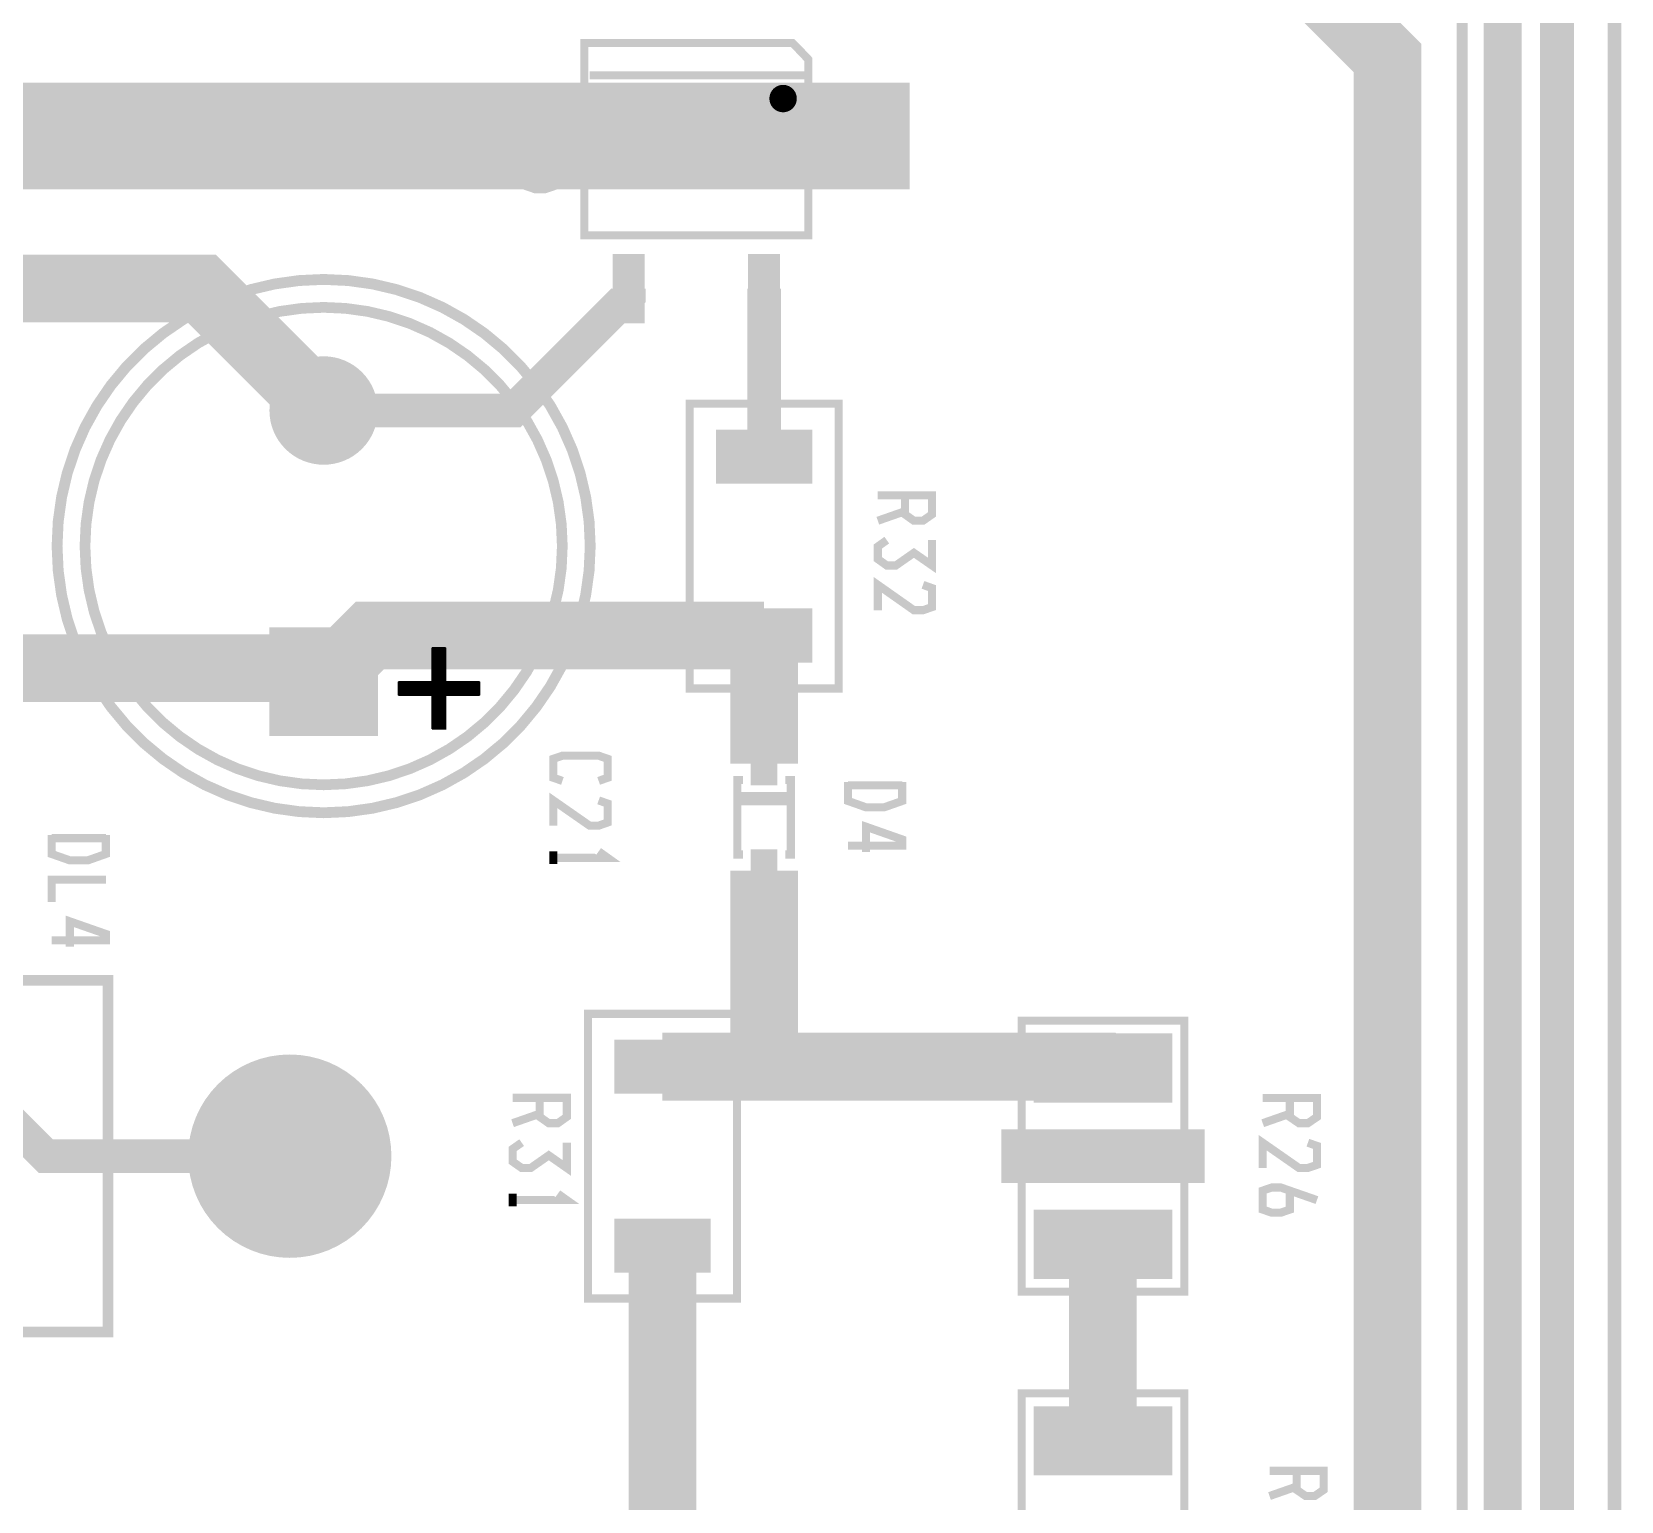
# Model space of a CAD drawing. Extents: x -20 to 155, y -91 to 215.
# Drawn here: x 125.34 to 155.13, y 73.55 to 101.08 of the extents above; entities that cross this region are included whole.
import ezdxf

# ---------------------------------------------------------------- set-up
doc = ezdxf.new("R2010")
doc.units = 0
doc.header["$MEASUREMENT"] = 0
doc.layers.get('0').update_dxf_attribs({"linetype": 'CONTINUOUS'})
for name, color, linetype in [('25-334-0_BOT', 7, 'CONTINUOUS'), ('25-334-0_DRD', 7, 'CONTINUOUS'), ('25-334-0_DRL', 2, 'CONTINUOUS'), ('25-334-0_IN1', 4, 'CONTINUOUS'), ('25-334-0_IN2', 3, 'CONTINUOUS'), ('25-334-0_SMB', 5, 'CONTINUOUS'), ('25-334-0_SMT', 10, 'CONTINUOUS'), ('25-334-0_SPT', 14, 'CONTINUOUS'), ('25-334-0_SST', 12, 'CONTINUOUS'), ('25-334-0_TOP', 11, 'CONTINUOUS'), ('THRUHOLE_TAP', 15, 'CONTINUOUS')]:
    doc.layers.add(name, color=color, linetype=linetype)

# ---------------------------------------------------------------- blocks, each defined once
blk = doc.blocks.new('ROUND_7')
at = {"const_width": 1.016}
blk.add_lwpolyline([(-0.508, 0, 1), (0.508, 0, 1)], format="xyb", close=True, dxfattribs=at)
blk = doc.blocks.new('SQUARE_9')
blk.add_solid([(1.016, 1.016), (1.016, -1.016), (-1.016, 1.016), (-1.016, -1.016)])
blk = doc.blocks.new('ROUND_14')
at = {"const_width": 1.905}
blk.add_lwpolyline([(-0.9525, 0, 1), (0.9525, 0, 1)], format="xyb", close=True, dxfattribs=at)
blk = doc.blocks.new('ROUND_80')
at = {"const_width": 0.54991}
blk.add_lwpolyline([(-0.274954, 0, 1), (0.274954, 0, 1)], format="xyb", close=True, dxfattribs=at)
blk = doc.blocks.new('RECTANGLE_4')
blk.add_solid([(1.30048, 0.6477), (1.30048, -0.6477), (-1.30048, 0.6477), (-1.30048, -0.6477)])
blk = doc.blocks.new('RECTANGLE_10')
blk.add_solid([(0.9017, 0.508), (0.9017, -0.508), (-0.9017, 0.508), (-0.9017, -0.508)])
blk = doc.blocks.new('RECTANGLE_15')
blk.add_solid([(0.25019, 0.40005), (0.25019, -0.40005), (-0.25019, 0.40005), (-0.25019, -0.40005)])
blk = doc.blocks.new('RECTANGLE_47')
blk.add_solid([(0.29972, 0.65024), (0.29972, -0.65024), (-0.29972, 0.65024), (-0.29972, -0.65024)])

msp = doc.modelspace()

# ---------------------------------------------------------------- linework, layer by layer
at = {"layer": '25-334-0_DRD', "const_width": 0.254}
for points in [[(-15.99946, -4.99872), (155.00096, -4.99872), (155.00096, 215.00084), (-4.99872, 215.00084), (-4.99872, 189.35954), (-15.99946, 189.35954), (-15.99946, -4.99872)], [(130.175, 94.615), (130.175, 93.345)], [(131.445, 94.615), (130.175, 94.615)], [(130.81, 94.615), (130.81, 93.345)], [(131.445, 93.345), (131.445, 94.615)], [(131.445, 93.98), (130.175, 93.98)], [(130.175, 93.345), (131.445, 93.345)], [(130.175, 89.535), (130.175, 88.265)], [(131.445, 89.535), (130.175, 89.535)], [(130.81, 89.535), (130.81, 88.265)], [(131.445, 88.265), (131.445, 89.535)], [(131.445, 88.9), (130.175, 88.9)], [(130.175, 88.265), (131.445, 88.265)], [(129.54, 80.645), (129.54, 79.375)], [(130.81, 80.645), (129.54, 80.645)], [(130.175, 80.645), (130.175, 79.375)], [(130.81, 79.375), (130.81, 80.645)], [(130.81, 80.01), (129.54, 80.01)], [(129.54, 79.375), (130.81, 79.375)]]:
    msp.add_lwpolyline(points, dxfattribs=at)
at = {"layer": '25-334-0_DRL'}
for points, const_width in [([(-15.99946, -4.99872), (155.00096, -4.99872), (155.00096, 215.00084), (-4.99872, 215.00084), (-4.99872, 189.35954), (-15.99946, 189.35954), (-15.99946, -4.99872)], 0.254), ([(141.7955, 99.1235), (102.235, 99.1235)], 1.99898), ([(143.51, 80.01), (147.32, 80.01)], 1.00076)]:
    msp.add_lwpolyline(points, dxfattribs=dict(at, const_width=const_width))
at = {"layer": '25-334-0_IN1'}
for points, const_width in [([(85.3186, -1.9558), (85.3694, -1.905), (89.916, -1.905), (90.678, -1.143), (98.298, -1.143), (98.806, -1.651), (103.124, -1.651), (104.775, -3.302), (130.175, -3.302), (138.176, 4.699), (138.938, 4.699), (152.146, 17.907), (152.146, 111.76), (149.86, 114.046), (149.86, 115.824)], 0.2032), ([(138.43, 3.81), (138.684, 3.81), (152.654, 17.78), (152.654, 112.014), (150.622, 114.046), (150.622, 115.062)], 0.2032), ([(151.384, 114.3), (153.162, 112.522), (153.162, 17.526), (131.826, -3.81), (104.648, -3.81), (102.9208, -2.0828), (98.2218, -2.0828)], 0.2032), ([(136.525, 103.124), (138.176, 104.775), (146.558, 104.775), (150.749, 100.584), (150.749, 18.796), (131.6482, -0.3048), (126.5428, -0.3048)], 1.27), ([(153.924, 12.954), (153.924, 104.14)], 0.635)]:
    msp.add_lwpolyline(points, dxfattribs=dict(at, const_width=const_width))
at = {"layer": '25-334-0_IN2', "const_width": 0.635}
msp.add_lwpolyline([(142.875, 113.03), (152.908, 102.997), (152.908, 14.478), (136.779, -1.651), (136.779, -3.81)], dxfattribs=at)
at = {"layer": '25-334-0_SST'}
for points, const_width in [([(139.69746, 100.76434), (139.59586, 100.86594), (135.69696, 100.86594), (135.69696, 97.26168), (139.89304, 97.26168), (139.89304, 100.5586), (139.69746, 100.76434)], 0.1524), ([(135.79602, 100.25888), (139.89304, 100.25888)], 0.1524), ([(139.59078, 99.88296), (139.25042, 99.88296)], 0.1524), ([(139.58316, 99.7458), (139.25804, 99.7458)], 0.1524), ([(139.34186, 99.9871), (139.34186, 99.66198)], 0.1524), ([(139.47902, 99.99472), (139.47902, 99.65436)], 0.1524), ([(135.12038, 98.96094), (134.27456, 98.96094), (134.10438, 99.01936), (134.10438, 99.37496), (134.27456, 99.43338), (135.12038, 99.43338)], 0.1524), ([(134.61238, 98.18116), (134.61238, 98.53676), (134.78256, 98.59518), (134.9502, 98.59518), (135.12038, 98.53676), (135.12038, 98.18116), (134.9502, 98.12274), (134.78256, 98.12274), (134.10438, 98.35896)], 0.1524), ([(137.668, 94.107), (140.462, 94.107), (140.462, 88.773), (137.668, 88.773), (137.668, 94.107)], 0.1524), ([(141.70406, 92.38996), (141.70406, 92.03436), (141.8717, 91.91498), (142.04188, 91.91498), (142.21206, 92.03436), (142.21206, 92.38996), (141.19606, 92.38996)], 0.1524), ([(141.70406, 92.09278), (141.19606, 91.91498)], 0.1524), ([(141.3637, 91.55176), (141.19606, 91.43238), (141.19606, 91.19616), (141.3637, 91.07678), (141.53388, 91.07678), (141.8717, 91.313), (142.21206, 91.07678), (142.21206, 91.55176)], 0.1524), ([(141.19606, 90.23858), (141.19606, 90.71356), (141.8717, 90.23858), (142.04188, 90.23858), (142.21206, 90.297), (142.21206, 90.6526), (142.04188, 90.71356)], 0.1524), ([(132.842, 89.535), (132.842, 88.9)], 0.0254), ([(133.096, 89.535), (132.842, 89.535)], 0.0254), ([(133.096, 89.50706), (132.842, 89.50706)], 0.0254), ([(133.096, 89.4842), (132.842, 89.4842)], 0.0254), ([(133.096, 89.46134), (132.842, 89.46134)], 0.0254), ([(133.096, 89.43848), (132.842, 89.43848)], 0.0254), ([(133.096, 89.41562), (132.842, 89.41562)], 0.0254), ([(133.096, 89.39276), (132.842, 89.39276)], 0.0254), ([(133.096, 89.3699), (132.842, 89.3699)], 0.0254), ([(132.85724, 89.535), (132.85724, 88.011)], 0.0254), ([(132.8801, 89.535), (132.8801, 88.011)], 0.0254), ([(132.90296, 89.535), (132.90296, 88.011)], 0.0254), ([(132.92582, 89.535), (132.92582, 88.011)], 0.0254), ([(132.94868, 89.535), (132.94868, 88.011)], 0.0254), ([(132.97154, 89.535), (132.97154, 88.011)], 0.0254), ([(132.9944, 89.535), (132.9944, 88.011)], 0.0254), ([(133.01726, 89.535), (133.01726, 88.011)], 0.0254), ([(133.04012, 89.535), (133.04012, 88.011)], 0.0254), ([(133.06298, 89.535), (133.06298, 88.011)], 0.0254), ([(133.08584, 89.535), (133.08584, 88.011)], 0.0254), ([(133.096, 89.535), (133.096, 88.9)], 0.0254), ([(133.096, 89.34704), (132.842, 89.34704)], 0.0254), ([(133.096, 89.32418), (132.842, 89.32418)], 0.0254), ([(133.096, 89.30132), (132.842, 89.30132)], 0.0254), ([(133.096, 89.27846), (132.842, 89.27846)], 0.0254), ([(133.096, 89.2556), (132.842, 89.2556)], 0.0254), ([(133.096, 89.23274), (132.842, 89.23274)], 0.0254), ([(133.096, 89.20988), (132.842, 89.20988)], 0.0254), ([(133.096, 89.18702), (132.842, 89.18702)], 0.0254), ([(133.096, 89.16416), (132.842, 89.16416)], 0.0254), ([(133.096, 89.1413), (132.842, 89.1413)], 0.0254), ([(133.096, 89.11844), (132.842, 89.11844)], 0.0254), ([(133.096, 89.09558), (132.842, 89.09558)], 0.0254), ([(133.096, 89.07272), (132.842, 89.07272)], 0.0254), ([(132.207, 88.9), (132.207, 88.646)], 0.0254), ([(132.842, 88.9), (132.207, 88.9)], 0.0254), ([(133.731, 88.88984), (132.207, 88.88984)], 0.0254), ([(133.731, 88.86698), (132.207, 88.86698)], 0.0254), ([(133.731, 88.84412), (132.207, 88.84412)], 0.0254), ([(133.731, 88.82126), (132.207, 88.82126)], 0.0254), ([(133.731, 88.7984), (132.207, 88.7984)], 0.0254), ([(133.731, 88.77554), (132.207, 88.77554)], 0.0254), ([(132.24002, 88.9), (132.24002, 88.646)], 0.0254), ([(132.26288, 88.9), (132.26288, 88.646)], 0.0254), ([(132.28574, 88.9), (132.28574, 88.646)], 0.0254), ([(132.3086, 88.9), (132.3086, 88.646)], 0.0254), ([(132.33146, 88.9), (132.33146, 88.646)], 0.0254), ([(132.35432, 88.9), (132.35432, 88.646)], 0.0254), ([(132.37718, 88.9), (132.37718, 88.646)], 0.0254), ([(132.40004, 88.9), (132.40004, 88.646)], 0.0254), ([(132.4229, 88.9), (132.4229, 88.646)], 0.0254), ([(132.44576, 88.9), (132.44576, 88.646)], 0.0254), ([(132.46862, 88.9), (132.46862, 88.646)], 0.0254), ([(132.49148, 88.9), (132.49148, 88.646)], 0.0254), ([(132.51434, 88.9), (132.51434, 88.646)], 0.0254), ([(132.5372, 88.9), (132.5372, 88.646)], 0.0254), ([(132.56006, 88.9), (132.56006, 88.646)], 0.0254), ([(132.58292, 88.9), (132.58292, 88.646)], 0.0254), ([(132.60578, 88.9), (132.60578, 88.646)], 0.0254), ([(132.62864, 88.9), (132.62864, 88.646)], 0.0254), ([(132.6515, 88.9), (132.6515, 88.646)], 0.0254), ([(132.67436, 88.9), (132.67436, 88.646)], 0.0254), ([(132.69722, 88.9), (132.69722, 88.646)], 0.0254), ([(132.72008, 88.9), (132.72008, 88.646)], 0.0254), ([(132.74294, 88.9), (132.74294, 88.646)], 0.0254), ([(132.7658, 88.9), (132.7658, 88.646)], 0.0254), ([(132.78866, 88.9), (132.78866, 88.646)], 0.0254), ([(132.81152, 88.9), (132.81152, 88.646)], 0.0254), ([(132.83438, 88.9), (132.83438, 88.646)], 0.0254), ([(133.096, 89.04986), (132.842, 89.04986)], 0.0254), ([(133.096, 89.027), (132.842, 89.027)], 0.0254), ([(133.096, 89.00414), (132.842, 89.00414)], 0.0254), ([(133.096, 88.98128), (132.842, 88.98128)], 0.0254), ([(133.096, 88.95842), (132.842, 88.95842)], 0.0254), ([(133.096, 88.93556), (132.842, 88.93556)], 0.0254), ([(133.096, 88.9127), (132.842, 88.9127)], 0.0254), ([(133.731, 88.9), (133.096, 88.9)], 0.0254), ([(133.1087, 88.9), (133.1087, 88.646)], 0.0254), ([(133.13156, 88.9), (133.13156, 88.646)], 0.0254), ([(133.15442, 88.9), (133.15442, 88.646)], 0.0254), ([(133.17728, 88.9), (133.17728, 88.646)], 0.0254), ([(133.20014, 88.9), (133.20014, 88.646)], 0.0254), ([(133.223, 88.9), (133.223, 88.646)], 0.0254), ([(133.24586, 88.9), (133.24586, 88.646)], 0.0254), ([(133.26872, 88.9), (133.26872, 88.646)], 0.0254), ([(133.29158, 88.9), (133.29158, 88.646)], 0.0254), ([(133.31444, 88.9), (133.31444, 88.646)], 0.0254), ([(133.3373, 88.9), (133.3373, 88.646)], 0.0254), ([(133.36016, 88.9), (133.36016, 88.646)], 0.0254), ([(133.38302, 88.9), (133.38302, 88.646)], 0.0254), ([(133.40588, 88.9), (133.40588, 88.646)], 0.0254), ([(133.42874, 88.9), (133.42874, 88.646)], 0.0254), ([(133.4516, 88.9), (133.4516, 88.646)], 0.0254), ([(133.47446, 88.9), (133.47446, 88.646)], 0.0254), ([(133.49732, 88.9), (133.49732, 88.646)], 0.0254), ([(133.52018, 88.9), (133.52018, 88.646)], 0.0254), ([(133.54304, 88.9), (133.54304, 88.646)], 0.0254), ([(133.5659, 88.9), (133.5659, 88.646)], 0.0254), ([(133.58876, 88.9), (133.58876, 88.646)], 0.0254), ([(133.61162, 88.9), (133.61162, 88.646)], 0.0254), ([(133.63448, 88.9), (133.63448, 88.646)], 0.0254), ([(133.65734, 88.9), (133.65734, 88.646)], 0.0254), ([(133.6802, 88.9), (133.6802, 88.646)], 0.0254), ([(133.70306, 88.9), (133.70306, 88.646)], 0.0254), ([(133.731, 88.9), (133.731, 88.646)], 0.0254), ([(133.731, 88.75268), (132.207, 88.75268)], 0.0254), ([(133.731, 88.72982), (132.207, 88.72982)], 0.0254), ([(133.731, 88.70696), (132.207, 88.70696)], 0.0254), ([(133.731, 88.6841), (132.207, 88.6841)], 0.0254), ([(133.731, 88.66124), (132.207, 88.66124)], 0.0254), ([(132.842, 88.646), (132.207, 88.646)], 0.0254), ([(133.731, 88.646), (133.096, 88.646), (133.096, 88.011), (132.842, 88.011)], 0.0254), ([(132.842, 88.646), (132.842, 88.011)], 0.0254), ([(133.096, 88.63838), (132.842, 88.63838)], 0.0254), ([(133.096, 88.61552), (132.842, 88.61552)], 0.0254), ([(133.096, 88.59266), (132.842, 88.59266)], 0.0254), ([(133.096, 88.5698), (132.842, 88.5698)], 0.0254), ([(133.096, 88.54694), (132.842, 88.54694)], 0.0254), ([(133.096, 88.52408), (132.842, 88.52408)], 0.0254), ([(133.096, 88.50122), (132.842, 88.50122)], 0.0254), ([(133.096, 88.47836), (132.842, 88.47836)], 0.0254), ([(133.096, 88.4555), (132.842, 88.4555)], 0.0254), ([(133.096, 88.43264), (132.842, 88.43264)], 0.0254), ([(133.096, 88.40978), (132.842, 88.40978)], 0.0254), ([(133.096, 88.38692), (132.842, 88.38692)], 0.0254), ([(133.096, 88.36406), (132.842, 88.36406)], 0.0254), ([(133.096, 88.3412), (132.842, 88.3412)], 0.0254), ([(133.096, 88.31834), (132.842, 88.31834)], 0.0254), ([(133.096, 88.29548), (132.842, 88.29548)], 0.0254), ([(133.096, 88.27262), (132.842, 88.27262)], 0.0254), ([(133.096, 88.24976), (132.842, 88.24976)], 0.0254), ([(133.096, 88.2269), (132.842, 88.2269)], 0.0254), ([(133.096, 88.20404), (132.842, 88.20404)], 0.0254), ([(133.096, 88.18118), (132.842, 88.18118)], 0.0254), ([(133.096, 88.15832), (132.842, 88.15832)], 0.0254), ([(133.096, 88.13546), (132.842, 88.13546)], 0.0254), ([(133.096, 88.1126), (132.842, 88.1126)], 0.0254), ([(133.096, 88.08974), (132.842, 88.08974)], 0.0254), ([(133.096, 88.06688), (132.842, 88.06688)], 0.0254), ([(133.096, 88.04402), (132.842, 88.04402)], 0.0254), ([(135.28548, 87.04072), (135.1153, 87.09914), (135.1153, 87.45474), (135.28548, 87.51316), (135.96366, 87.51316), (136.1313, 87.45474), (136.1313, 87.09914), (135.96366, 87.04072)], 0.1524), ([(138.66622, 87.0585), (138.56462, 87.0585), (138.56462, 85.6615), (138.66622, 85.6615)], 0.1524), ([(139.46378, 85.6615), (139.56538, 85.6615), (139.56538, 87.0585), (139.46378, 87.0585)], 0.1524), ([(140.63726, 87.0204), (140.63726, 86.6648), (140.97508, 86.54542), (141.3129, 86.54542), (141.65326, 86.6648), (141.65326, 87.0204)], 0.1524), ([(140.63726, 86.95944), (141.65326, 86.95944)], 0.1524), ([(135.1153, 86.20252), (135.1153, 86.67496), (135.79348, 86.20252), (135.96366, 86.20252), (136.1313, 86.26094), (136.1313, 86.61654), (135.96366, 86.67496)], 0.1524), ([(139.56538, 86.75878), (139.56538, 86.65972), (138.56462, 86.65972), (138.56462, 86.75878), (139.56538, 86.75878)], 0.1524), ([(125.71222, 86.02726), (125.71222, 85.67166), (126.05258, 85.55228), (126.3904, 85.55228), (126.72822, 85.67166), (126.72822, 86.02726)], 0.1524), ([(140.97508, 85.70722), (140.97508, 86.1822), (141.65326, 85.94344), (141.65326, 85.8266), (140.63726, 85.8266)], 0.1524), ([(125.71222, 85.96884), (126.72822, 85.96884)], 0.1524), ([(135.1153, 85.48116), (135.1153, 85.71992)], 0.1524), ([(135.1153, 85.60054), (136.1313, 85.60054), (135.96366, 85.71992)], 0.1524), ([(125.71222, 84.77504), (125.71222, 85.18906), (126.72822, 85.18906)], 0.1524), ([(126.05258, 83.93684), (126.05258, 84.40928), (126.72822, 84.17306), (126.72822, 84.05368), (125.71222, 84.05368)], 0.1524), ([(126.76632, 83.30692), (108.18368, 83.30692), (108.18368, 76.71308), (126.76632, 76.71308), (126.76632, 83.30692)], 0.20066), ([(138.557, 77.343), (135.763, 77.343), (135.763, 82.677), (138.557, 82.677), (138.557, 77.343)], 0.1524), ([(144.272, 77.47), (146.939, 77.47), (146.939, 82.55), (143.891, 82.55), (143.891, 77.47), (144.272, 77.47)], 0.1524), ([(134.85876, 81.1022), (134.85876, 80.7466), (135.02894, 80.62722), (135.19912, 80.62722), (135.36676, 80.7466), (135.36676, 81.1022), (134.35076, 81.1022)], 0.1524), ([(148.91766, 81.09966), (148.91766, 80.74406), (149.08784, 80.62722), (149.25548, 80.62722), (149.42566, 80.74406), (149.42566, 81.09966), (148.40966, 81.09966)], 0.1524), ([(134.85876, 80.80502), (134.35076, 80.62722)], 0.1524), ([(148.91766, 80.80502), (148.40966, 80.62722)], 0.1524), ([(130.36296, 80.01), (126.86538, 80.01)], 0.39878), ([(134.52094, 80.264), (134.35076, 80.14462), (134.35076, 79.9084), (134.52094, 79.78902), (134.69112, 79.78902), (135.02894, 80.02524), (135.36676, 79.78902), (135.36676, 80.264)], 0.1524), ([(148.40966, 79.78902), (148.40966, 80.26146), (149.08784, 79.78902), (149.25548, 79.78902), (149.42566, 79.84744), (149.42566, 80.20304), (149.25548, 80.26146)], 0.1524), ([(134.35076, 79.0702), (134.35076, 79.30642)], 0.1524), ([(134.35076, 79.18704), (135.36676, 79.18704), (135.19912, 79.30642)], 0.1524), ([(148.91766, 79.36484), (148.91766, 79.00924), (148.74748, 78.95082), (148.57984, 78.95082), (148.40966, 79.00924), (148.40966, 79.36484), (148.57984, 79.42326), (148.74748, 79.42326), (149.42566, 79.18704)], 0.1524), ([(144.272, 70.485), (146.939, 70.485), (146.939, 75.565), (143.891, 75.565), (143.891, 70.485), (144.272, 70.485)], 0.1524), ([(149.04466, 74.11466), (149.04466, 73.75906), (149.21484, 73.64222), (149.38248, 73.64222), (149.55266, 73.75906), (149.55266, 74.11466), (148.53666, 74.11466)], 0.1524), ([(149.04466, 73.82002), (148.53666, 73.64222)], 0.1524)]:
    msp.add_lwpolyline(points, dxfattribs=dict(at, const_width=const_width))
for points, const_width in [([(139.4206, 100.00488, 0.4142136), (139.24026, 99.82454)], 0.1524), ([(139.24026, 99.82454, 0.4142136), (139.4206, 99.6442)], 0.1524), ([(139.60094, 99.82454, 0.4142136), (139.4206, 100.00488)], 0.1524), ([(139.4206, 99.6442, 0.4142136), (139.60094, 99.82454)], 0.1524), ([(130.81, 96.43618, 0.4142136), (125.81382, 91.44)], 0.2032), ([(135.80618, 91.44, 0.4142136), (130.81, 96.43618)], 0.2032), ([(130.81, 95.91294, 0.4142136), (126.33706, 91.44)], 0.20066), ([(135.28294, 91.44, 0.4142136), (130.81, 95.91294)], 0.20066), ([(125.81382, 91.44, 0.4142136), (130.81, 86.44382)], 0.2032), ([(126.33706, 91.44, 0.4142136), (130.81, 86.96706)], 0.20066), ([(130.81, 86.44382, 0.4142136), (135.80618, 91.44)], 0.2032), ([(130.81, 86.96706, 0.4142136), (135.28294, 91.44)], 0.20066)]:
    msp.add_lwpolyline(points, format="xyb", dxfattribs=dict(at, const_width=const_width))
at = {"layer": '25-334-0_TOP'}
for points, const_width in [([(114.935, 91.44), (114.935, 93.472), (117.729, 96.266), (128.524, 96.266), (130.81, 93.98)], 1.27), ([(130.81, 93.98), (134.366, 93.98), (136.525, 96.139), (136.525, 96.26092)], 0.635), ([(139.065, 96.26092), (139.065, 93.1164)], 0.635), ([(139.065, 89.7636), (131.6736, 89.7636), (130.81, 88.9)], 1.27), ([(139.065, 89.7636), (139.065, 87.36076)], 1.27), ([(121.793, 89.154), (130.556, 89.154), (130.81, 88.9)], 1.27), ([(139.065, 85.35924), (139.065, 81.6864), (137.16, 81.6864)], 1.27), ([(130.175, 80.01), (125.603, 80.01), (124.206, 81.407), (124.206, 85.09)], 0.635), ([(145.415, 81.661), (145.3896, 81.6864), (137.16, 81.6864)], 1.27), ([(127.635, 56.1848), (129.9718, 56.1848), (137.16, 63.373), (137.16, 78.3336)], 1.27), ([(145.415, 78.359), (145.415, 74.676)], 1.27)]:
    msp.add_lwpolyline(points, dxfattribs=dict(at, const_width=const_width))

# ---------------------------------------------------------------- block references
at = {"layer": '25-334-0_BOT'}
for name, p in [('ROUND_7', (130.81, 93.98)), ('SQUARE_9', (130.81, 88.9)), ('ROUND_14', (130.175, 80.01))]:
    msp.add_blockref(name, p, dxfattribs=at)
at = {"layer": '25-334-0_DRL'}
for p in [(130.81, 93.98), (130.81, 88.9), (130.175, 80.01)]:
    msp.add_blockref('ROUND_80', p, dxfattribs=at)
at = {"layer": '25-334-0_IN1'}
for name, p in [('ROUND_7', (130.81, 93.98)), ('SQUARE_9', (130.81, 88.9)), ('ROUND_14', (130.175, 80.01))]:
    msp.add_blockref(name, p, dxfattribs=at)
at = {"layer": '25-334-0_IN2'}
for name, p in [('ROUND_7', (130.81, 93.98)), ('SQUARE_9', (130.81, 88.9)), ('ROUND_14', (130.175, 80.01))]:
    msp.add_blockref(name, p, dxfattribs=at)
at = {"layer": '25-334-0_SMB'}
for name, p in [('ROUND_7', (130.81, 93.98)), ('SQUARE_9', (130.81, 88.9)), ('ROUND_14', (130.175, 80.01))]:
    msp.add_blockref(name, p, dxfattribs=at)
at = {"layer": '25-334-0_SMT'}
for name, p in [('RECTANGLE_47', (136.525, 96.26092)), ('RECTANGLE_47', (139.065, 96.26092)), ('ROUND_7', (130.81, 93.98)), ('RECTANGLE_10', (139.065, 93.1164)), ('RECTANGLE_10', (139.065, 89.7636)), ('SQUARE_9', (130.81, 88.9)), ('RECTANGLE_15', (139.065, 87.36076)), ('RECTANGLE_15', (139.065, 85.35924)), ('RECTANGLE_4', (145.415, 81.661)), ('RECTANGLE_10', (137.16, 81.6864)), ('ROUND_14', (130.175, 80.01)), ('RECTANGLE_4', (145.415, 78.359)), ('RECTANGLE_10', (137.16, 78.3336)), ('RECTANGLE_4', (145.415, 74.676))]:
    msp.add_blockref(name, p, dxfattribs=at)
at = {"layer": '25-334-0_SPT'}
for name, p in [('RECTANGLE_47', (136.525, 96.26092)), ('RECTANGLE_47', (139.065, 96.26092)), ('RECTANGLE_10', (139.065, 93.1164)), ('RECTANGLE_10', (139.065, 89.7636)), ('RECTANGLE_15', (139.065, 87.36076)), ('RECTANGLE_15', (139.065, 85.35924)), ('RECTANGLE_4', (145.415, 81.661)), ('RECTANGLE_10', (137.16, 81.6864)), ('RECTANGLE_4', (145.415, 78.359)), ('RECTANGLE_10', (137.16, 78.3336)), ('RECTANGLE_4', (145.415, 74.676))]:
    msp.add_blockref(name, p, dxfattribs=at)
at = {"layer": '25-334-0_TOP'}
for name, p in [('RECTANGLE_47', (136.525, 96.26092)), ('RECTANGLE_47', (139.065, 96.26092)), ('ROUND_7', (130.81, 93.98)), ('RECTANGLE_10', (139.065, 93.1164)), ('RECTANGLE_10', (139.065, 89.7636)), ('SQUARE_9', (130.81, 88.9)), ('RECTANGLE_15', (139.065, 87.36076)), ('RECTANGLE_15', (139.065, 85.35924)), ('RECTANGLE_4', (145.415, 81.661)), ('RECTANGLE_10', (137.16, 81.6864)), ('ROUND_14', (130.175, 80.01)), ('RECTANGLE_4', (145.415, 78.359)), ('RECTANGLE_10', (137.16, 78.3336)), ('RECTANGLE_4', (145.415, 74.676))]:
    msp.add_blockref(name, p, dxfattribs=at)
at = {"layer": 'THRUHOLE_TAP'}
for p in [(130.81, 93.98), (130.81, 88.9), (130.175, 80.01)]:
    msp.add_blockref('ROUND_80', p, dxfattribs=at)

doc.saveas('drawing.dxf')
